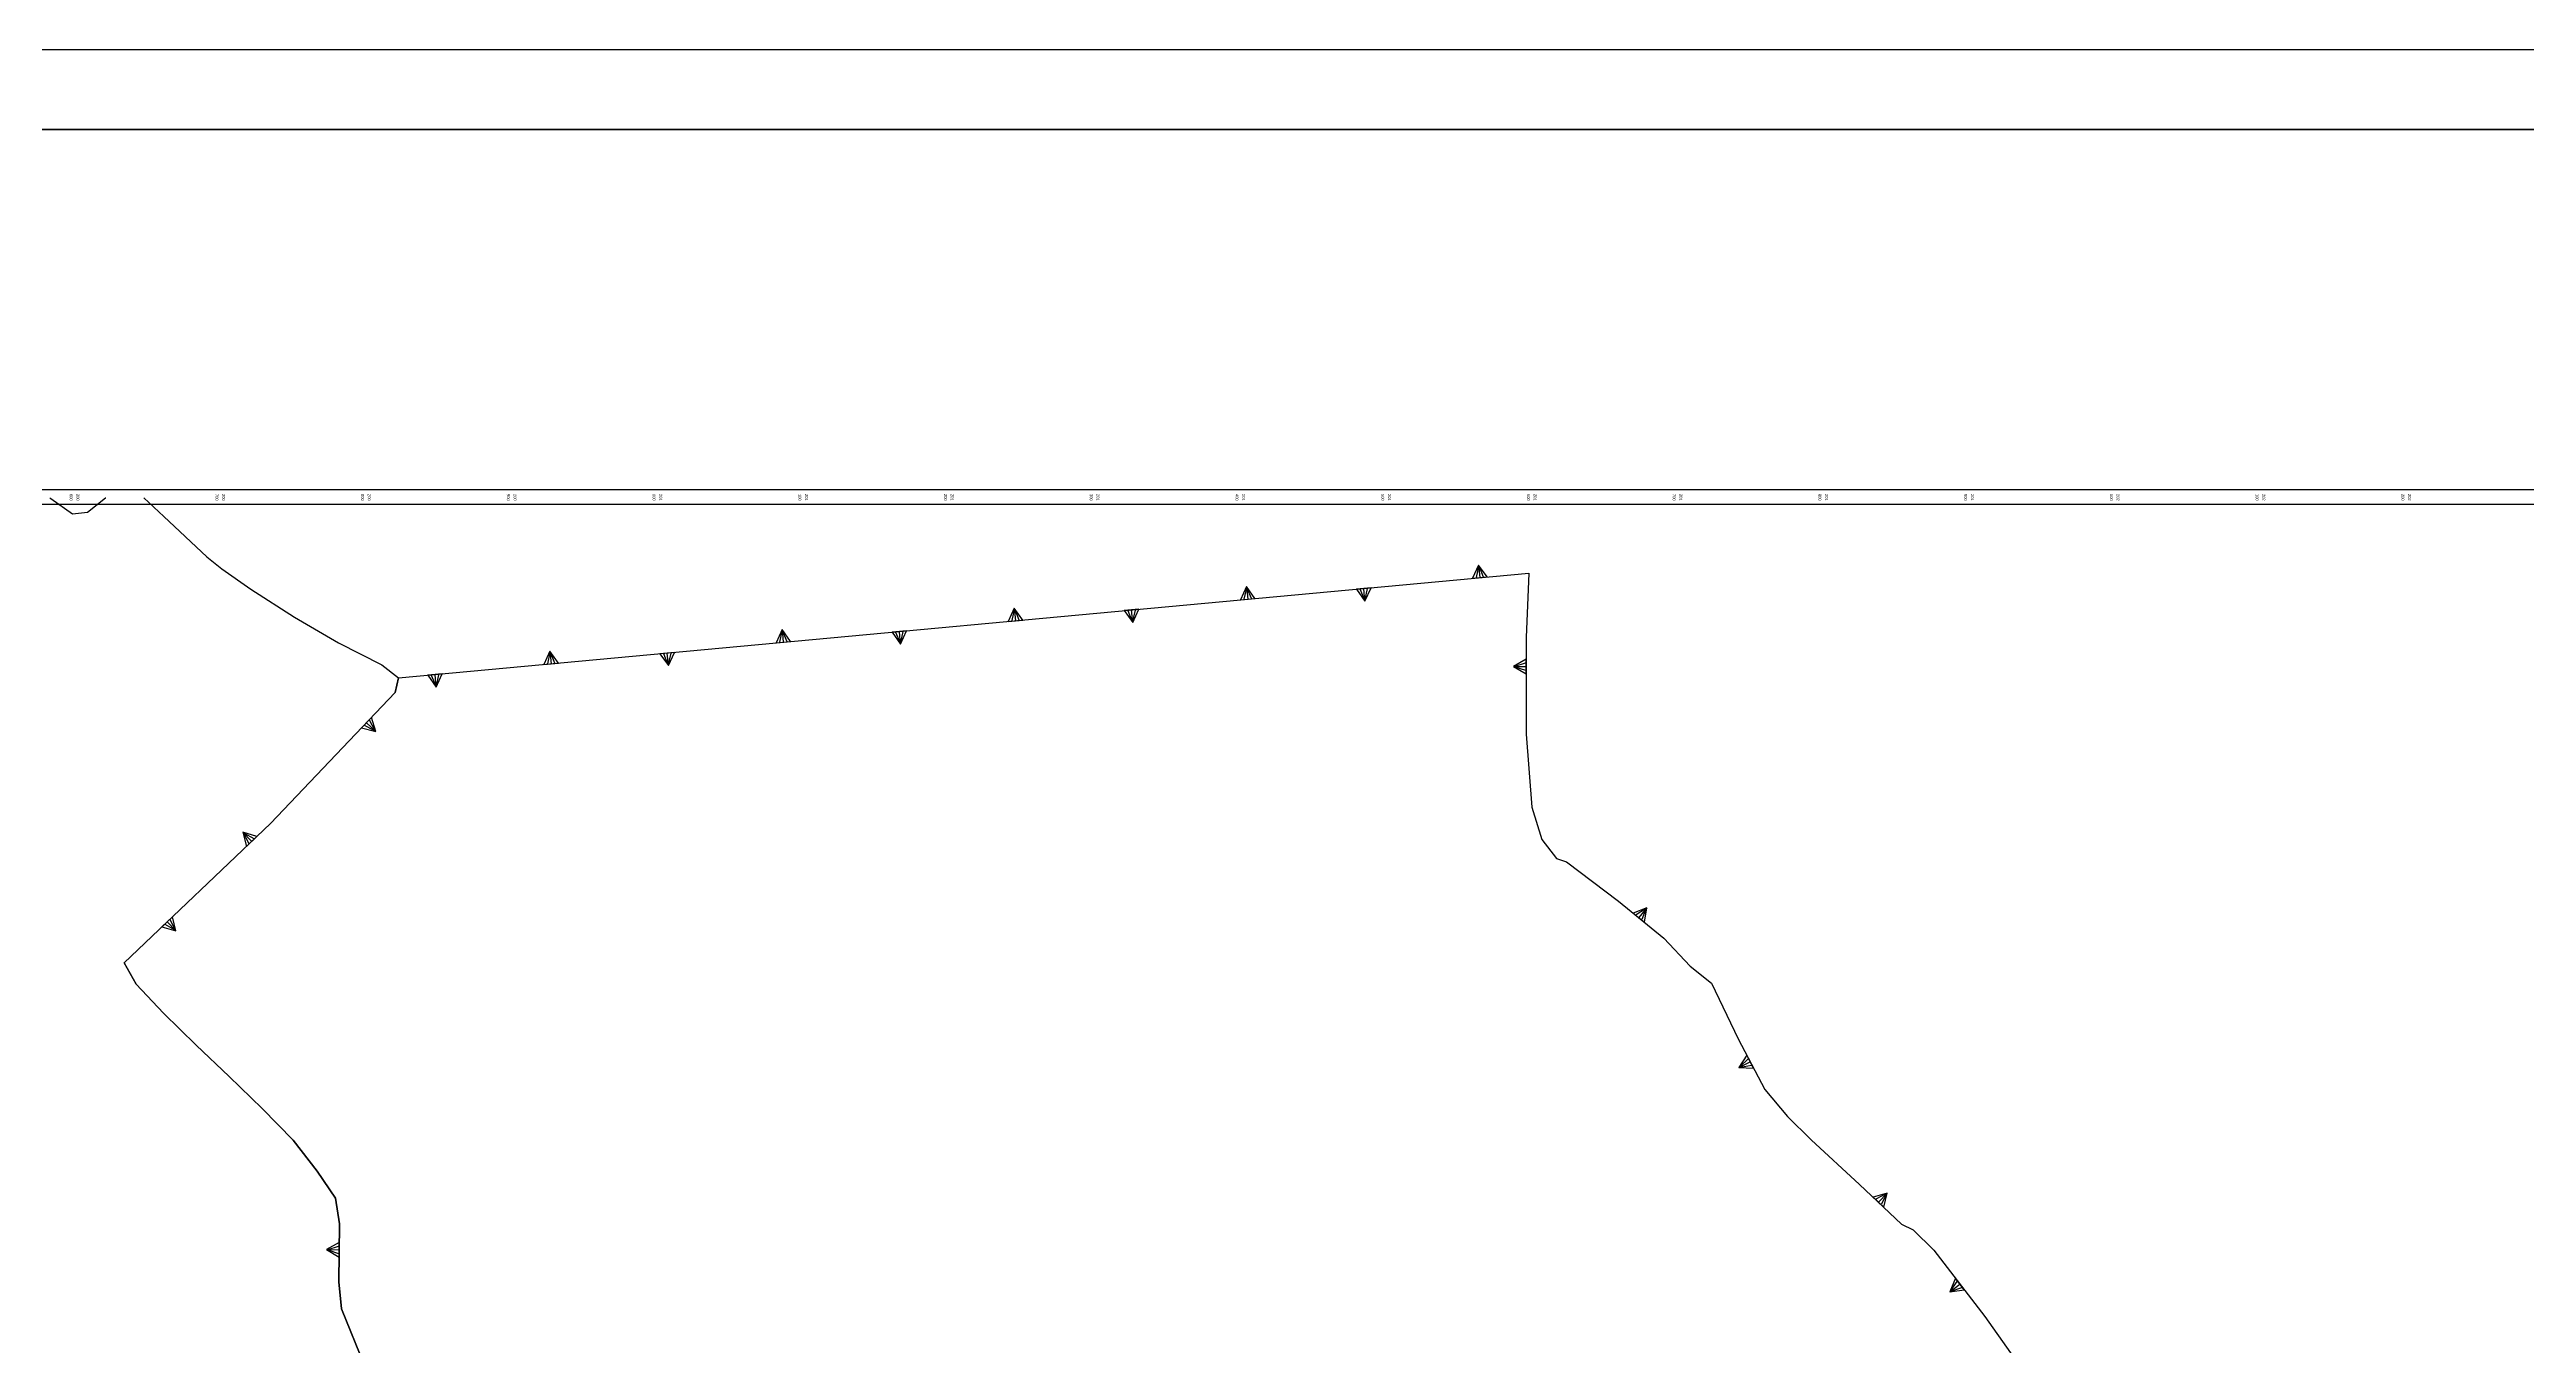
# Model space of a CAD drawing. Header units: metres. Extents: x 196582 to 208442, y 561446 to 572119.
# Drawn here: x 200583 to 202283, y 565209 to 566098 of the extents above; entities that cross this region are included whole.
import ezdxf
from ezdxf.enums import TextEntityAlignment as Align

# ---------------------------------------------------------------- set-up
doc = ezdxf.new("R2010")
doc.units = ezdxf.units.M
doc.header["$MEASUREMENT"] = 0
for name, color, linetype in [('C1600', 6, 'Continuous'), ('C1602', 130, 'Continuous'), ('C1650PLT', 7, 'Continuous'), ('FRAMEM_BORDER', 251, 'Continuous'), ('FRAMEM_NAME', 251, 'Continuous'), ('M1200', 7, 'Continuous'), ('M1202', 7, 'Continuous'), ('M1300', 7, 'Continuous')]:
    doc.layers.add(name, color=color, linetype=linetype)
doc.styles.add('FRAMEM_1', font='txt', dxfattribs={"width": 0.8})
doc.styles.add('TRHEBTXT', font='simpheb')
picture_1 = doc.add_image_def('image1.ecw', size_in_pixel=(118525, 46520))

# ---------------------------------------------------------------- blocks, each defined once
blk = doc.blocks.new('FRAMEM_BORDER')
at = {"layer": 'FRAMEM_BORDER'}
blk.add_lwpolyline([(0, 0), (0, 1), (1, 1), (1, 0)], close=True, dxfattribs=at)
at = {"layer": 'FRAMEM_NAME', "style": 'FRAMEM_1', "width": 0.8}
blk.add_attdef('NUMBER', text='', height=0.2, dxfattribs=at).set_placement((0.5, 0.5), align=Align.MIDDLE)
blk = doc.blocks.new('GUSHMARK')
for p, q in [((-0.02, 0.77), (-0.26, 0.03)), ((0, 0.87), (0, 0)), ((0.02, 0.76), (0.24, 0.04))]:
    blk.add_line(p, q)
at = {"layer": 'C1650PLT'}
blk.add_lwpolyline([(0.5, 0), (0, 0.87), (-0.5, 0)], close=True, dxfattribs=at)
blk = doc.blocks.new('ANOT101')
blk.add_blockref('GUSHMARK', (0, 0))

msp = doc.modelspace()

# ---------------------------------------------------------------- linework, layer by layer
msp.add_lwpolyline([(196620.73, 561796.72), (204890.8, 561796.72), (204890.8, 566043.58), (196620.73, 566043.58)], close=True)
at = {"layer": 'C1600'}
for points in [[(200583.43, 565790.78), (200584.14, 565790.22), (200599, 565779.64), (200609.2, 565780.95), (200621.7, 565790.72), (200621.74, 565790.78)], [(200647.96, 565790.78), (200661.68, 565777.99), (200691.14, 565750.32), (200701.5, 565742.04), (200721.22, 565727.99), (200751.22, 565708.88), (200781.43, 565691.15), (200811.14, 565676.07), (200822.54, 565667.06), (200820.37, 565657.05), (200734.8, 565567.15), (200634.3, 565471.56), (200642.65, 565457.03), (200661.35, 565436.97), (200683.78, 565415.17), (200706.39, 565393.48), (200728.99, 565371.66), (200750.39, 565349.82), (200766.89, 565328.71), (200779.34, 565310), (200782.09, 565292.49), (200781.61, 565252.59), (200783.58, 565234.16), (200799.35, 565195.29)], [(200799.35, 565195.29), (200783.58, 565234.16), (200781.61, 565252.59), (200782.09, 565292.49), (200779.34, 565310), (200766.89, 565328.71), (200750.39, 565349.82), (200728.99, 565371.66), (200706.39, 565393.48), (200683.78, 565415.17), (200661.35, 565436.97), (200642.65, 565457.03), (200634.3, 565471.56), (200734.8, 565567.15), (200820.37, 565657.05), (200822.54, 565667.06), (201598.2, 565739.05), (201596.41, 565694.84), (201596.39, 565628.51), (201600.44, 565578.34), (201607.12, 565556.12), (201617.29, 565543.3), (201624.16, 565540.81), (201659.92, 565513.87), (201690.87, 565488.56), (201708.9, 565469.3), (201723.58, 565457.61), (201741.85, 565419.46), (201760.33, 565384.64), (201775.69, 565366.19), (201791.94, 565350.19), (201825.28, 565319.56), (201854.09, 565292.19), (201861.97, 565288.44), (201876.11, 565274.52), (201911.11, 565228.85), (201943.68, 565182.92)]]:
    msp.add_lwpolyline(points, dxfattribs=at)
at = {"layer": 'C1602'}
for points in [[(200583.43, 565790.78), (200584.14, 565790.22), (200599, 565779.64), (200609.2, 565780.95), (200621.7, 565790.72), (200621.74, 565790.78)], [(200647.96, 565790.78), (200661.68, 565777.99), (200691.14, 565750.32), (200701.5, 565742.04), (200721.22, 565727.99), (200751.22, 565708.88), (200781.43, 565691.15), (200811.14, 565676.07), (200822.54, 565667.06), (200820.37, 565657.05), (200734.8, 565567.15), (200634.3, 565471.56), (200642.65, 565457.03), (200661.35, 565436.97), (200683.78, 565415.17), (200706.39, 565393.48), (200728.99, 565371.66), (200750.39, 565349.82), (200766.89, 565328.71), (200779.34, 565310), (200782.09, 565292.49), (200781.61, 565252.59), (200783.58, 565234.16), (200799.35, 565195.29)], [(200799.35, 565195.29), (200783.58, 565234.16), (200781.61, 565252.59), (200782.09, 565292.49), (200779.34, 565310), (200766.89, 565328.71), (200750.39, 565349.82), (200728.99, 565371.66), (200706.39, 565393.48), (200683.78, 565415.17), (200661.35, 565436.97), (200642.65, 565457.03), (200634.3, 565471.56), (200734.8, 565567.15), (200820.37, 565657.05), (200822.54, 565667.06), (201598.2, 565739.05), (201596.41, 565694.84), (201596.39, 565628.51), (201600.44, 565578.34), (201607.12, 565556.12), (201617.29, 565543.3), (201624.16, 565540.81), (201659.92, 565513.87), (201690.87, 565488.56), (201708.9, 565469.3), (201723.58, 565457.61), (201741.85, 565419.46), (201760.33, 565384.64), (201775.69, 565366.19), (201791.94, 565350.19), (201825.28, 565319.56), (201854.09, 565292.19), (201861.97, 565288.44), (201876.11, 565274.52), (201911.11, 565228.85), (201943.68, 565182.92)]]:
    msp.add_lwpolyline(points, dxfattribs=at)
at = {"layer": 'M1200'}
msp.add_lwpolyline([(196591.8, 563548.29), (204032.4, 563548.29), (204032.4, 565786.08), (196591.8, 565786.08), (196591.8, 563548.29)], close=True, dxfattribs=at)
at = {"layer": 'M1300'}
msp.add_lwpolyline([(196581.8, 563538.29), (204042.4, 563538.29), (204042.4, 565796.08), (196581.8, 565796.08), (196581.8, 563538.29)], close=True, dxfattribs=at)

# ---------------------------------------------------------------- block references
at = {"layer": 'C1600', "xscale": 10, "yscale": 10, "zscale": 10}
for p, rotation in [((201564.66, 565735.93), 5.301952589659026), ((201405.35, 565721.15), 5.301952589659026), ((201485, 565728.54), 185.301952589659), ((201246.03, 565706.37), 5.301952589659026), ((201325.69, 565713.76), 185.301952589659), ((200927.4, 565676.8), 5.301952589659026), ((201086.71, 565691.58), 5.301952589659026), ((201166.37, 565698.97), 185.301952589659), ((200847.74, 565669.4), 185.301952589659), ((201007.06, 565684.19), 185.301952589659), ((201596.4, 565674.99), 89.98704164982216), ((200800.68, 565636.37), 226.4152813782967), ((200721.92, 565554.9), 43.56273532598795), ((200663.95, 565499.77), 223.562735325988), ((201673.68, 565502.61), 320.7267259197208), ((201750.18, 565403.76), 117.9517551562741), ((201838.16, 565307.32), 316.4709953843594), ((200781.88, 565274.66), 89.30344219285337), ((201894.03, 565251.13), 127.4662216470093)]:
    msp.add_blockref('ANOT101', p, dxfattribs=dict(at, rotation=rotation))
at = {"layer": 'FRAMEM_BORDER', "xscale": 8270.07354543102, "yscale": 4246.860437281429}
msp.add_blockref('FRAMEM_BORDER', (196620.73, 561796.72), dxfattribs=at)

# ---------------------------------------------------------------- texts
at = {"layer": 'M1202', "style": 'TRHEBTXT'}
for s, p in [('600', (200599, 565791.08)), ('700', (200699, 565791.08)), ('800', (200799, 565791.08)), ('900', (200899, 565791.08)), ('000', (200999, 565791.08)), ('100', (201099, 565791.08)), ('200', (201199, 565791.08)), ('300', (201299, 565791.08)), ('400', (201399, 565791.08)), ('500', (201499, 565791.08)), ('600', (201599, 565791.08)), ('700', (201699, 565791.08)), ('800', (201799, 565791.08)), ('900', (201899, 565791.08)), ('000', (201999, 565791.08)), ('100', (202099, 565791.08)), ('200', (202199, 565791.08))]:
    msp.add_text(s, height=2, rotation=270, dxfattribs=at).set_placement(p, align=Align.TOP_CENTER)
for s, p in [('200', (200601, 565791.08)), ('200', (200701, 565791.08)), ('200', (200801, 565791.08)), ('200', (200901, 565791.08)), ('201', (201001, 565791.08)), ('201', (201101, 565791.08)), ('201', (201201, 565791.08)), ('201', (201301, 565791.08)), ('201', (201401, 565791.08)), ('201', (201501, 565791.08)), ('201', (201601, 565791.08)), ('201', (201701, 565791.08)), ('201', (201801, 565791.08)), ('201', (201901, 565791.08)), ('202', (202001, 565791.08)), ('202', (202101, 565791.08)), ('202', (202201, 565791.08))]:
    msp.add_text(s, height=2, rotation=270, dxfattribs=at).set_placement(p, align=Align.BOTTOM_CENTER)

# ---------------------------------------------------------------- pictures from other files: only their frames are drawn
image = msp.add_image(picture_1, insert=(196589.83, 561446.34), size_in_units=(11852.5, 4652))
image.dxf.flags = 7

doc.saveas('drawing.dxf')
